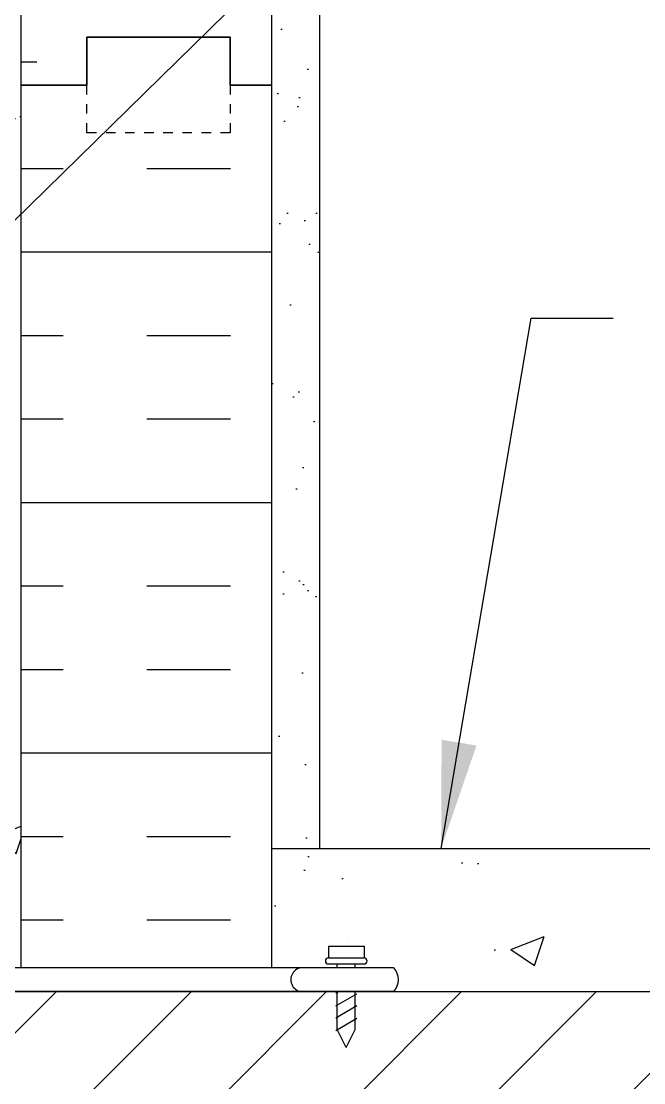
# Model space of a CAD drawing. Header units: inches. Extents: x 99.6 to 147.8, y 81.8 to 160.
# Drawn here: x 130.27 to 136.79, y 139.58 to 150.7 of the extents above; entities that cross this region are included whole.
import ezdxf

# ---------------------------------------------------------------- set-up
doc = ezdxf.new("R2010")
doc.units = ezdxf.units.IN
doc.header["$LTSCALE"] = 0.5
doc.header["$MEASUREMENT"] = 0
doc.linetypes.add('DASHED2', pattern=[0.375, 0.25, -0.125])
for name, color, linetype in [('HATCH', 12, 'Continuous'), ('line25', 2, 'Continuous'), ('LINE50', 5, 'Continuous'), ('LINE9', 9, 'Continuous'), ('TEXT', 4, 'Continuous')]:
    doc.layers.add(name, color=color, linetype=linetype)
doc.styles.add('DIM', font='romans.shx', dxfattribs={"width": 0.7})
doc.dimstyles.new('ext_12', dxfattribs={"dimscale": 12, "dimtxt": 0.09375, "dimasz": 0.09375, "dimexe": 0.09375, "dimexo": 0.0625, "dimgap": 0.0625, "dimtad": 1, "dimdec": 1, "dimzin": 3, "dimdsep": 46, "dimlunit": 4, "dimtxsty": 'DIM', "dimcen": 0.09, "dimdle": 0.09375, "dimclrt": 4, "dimadec": 0, "dimazin": 0, "dimtfac": 1, "dimtdec": 1, "dimtmove": 2, "dimatfit": 3, "dimfxl": 1, "dimfrac": 2, "dimtolj": 1, "dimtzin": 0, "dimarcsym": 0})

msp = doc.modelspace()

# ---------------------------------------------------------------- hatches: boundary and pattern name
at = {"layer": 'HATCH'}
h = msp.add_hatch(dxfattribs=at)
h.set_pattern_fill('AR-CONC', color=256, scale=0.5)
h.set_pattern_definition([(49.99999999999999, (0, 0), (3.586300913003767, -0.3137606749129755), [0.375, -4.125]), (355, (0, 0), (-0.693756668065, 3.760960668500059), [0.3, -3.3]), (100.45144446, (0.298858405, -0.02614672), (2.89254423363556, 3.447199954843147), [0.3187009599999999, -3.505710559999999]), (46.18420000000001, (0, 1), (5.336206653357862, -0.8275964039653827), [0.5625, -6.1875]), (96.63563549, (0.444683725, 0.931033465), (4.673309728371142, 4.870593003872752), [0.47805171, -5.258568799999999]), (351.1841639899999, (0, 1), (4.673309725273866, 4.870593001349951), [0.45, -4.950000005]), (21, (0.5, 0.75), (2.984535260592308, -2.013094453326694), [0.375, -4.125]), (326.0000000000001, (0.5, 0.75), (1.216576659607909, 3.625750225234265), [0.3, -3.3]), (71.45144474, (0.74871127, 0.58224213), (4.201111883649856, 1.612655764031769), [0.31870095, -3.50571056]), (37.50000000000001, (0, 0), (0.06079927658645334, 1.664469269156557), [0, -3.26, 0, -3.35, 0, -3.3125]), (7.499999999999999, (0, 0), (1.315347687210743, 1.972058559411801), [0, -1.91, 0, -3.185, 0, -1.2625]), (327.5, (-1.115, 0), (2.669112180862045, -0.1127743586718988), [0, -1.25, 0, -3.9, 0, -5.175]), (317.5, (-1.615, 0), (2.915930846711931, 0.5005249116615886), [0, -1.625, 0, -2.59, 0, -3.675])])
h.paths.add_polyline_path([(128.5873463639797, 116.2709838211396, -0.1200505597319268), (128.4274771824748, 116.5853348051239, 0.05315652255487232), (128.2616377282577, 117.1994164370389, 0.2232530870734149), (128.0613099448793, 117.3642702879745), (128.0416916129262, 117.3685816806744, 0.9554715931090824), (127.9034076289329, 116.7751117453924, -0.7355925422348585), (127.9161924993678, 116.3170651682524, -0.08275514747013567), (127.2675993409961, 116.2089760844726, -0.08275514747013625), (126.6190061826244, 116.3170651682523, -0.7355925422304767), (126.6317910530595, 116.7751117453915, 0.9554715931388396), (126.493507069066, 117.3685816806744), (126.4738887371129, 117.3642702879745, 0.22325308707334), (126.2735609537345, 117.199416437039, 0.05315652255487824), (126.1077214995174, 116.5853348051239, -0.1104338600637709), (125.9658636884573, 116.2927866492566), (125.9658636884573, 114.0344625640741), (126.2675993409961, 114.0344625640741), (127.2675993409961, 115.0344625640741), (127.2675993409961, 114.0344625640741), (127.2675993409961, 113.0344625640741), (128.2675993409961, 114.0344625640741), (128.5873463639797, 114.0344625640741)])
h.paths.add_polyline_path([(130.2675993409961, 116.1234810826439, 0.06439757034050284), (130.1575957208823, 116.1894406079075), (130.0675957208818, 116.1894406079006), (130.067595720879, 116.2311666678248, -0.2490694201798183), (129.957595720863, 116.4382898195942), (129.9575957208594, 116.5057898196043, -0.4142135623889474), (130.0200957208594, 116.5682898196077), (130.0675957208572, 116.5682898196077), (130.0675957208527, 116.6382898196077), (129.9625957208677, 116.6382898196077, 0.1004604156421311), (129.5688972508005, 116.5811270637602, -0.601435432095442), (129.4493937805755, 116.6860104061838, 2.182094824738437), (129.0393136267105, 116.4731009747347, -1), (128.8758850552817, 116.0645779006731, -0.1207853630680366), (128.5873463639797, 116.2709838211396), (128.5873463639797, 114.0344625640741), (130.2675993409961, 114.0344625640741)])
h.paths.add_polyline_path([(125.9658636884573, 116.2927866492566, -0.1304257507684267), (125.6593136267104, 116.0645779006731, -1), (125.4958850552817, 116.4731009747346, 2.182094824737329), (125.0858049014165, 116.6860104061838, -0.6014354320932958), (124.9663014311919, 116.5811270637601, 0.1004604156421795), (124.5726029611245, 116.6382898196077), (124.4676029611395, 116.6382898196077), (124.467602961135, 116.5682898196077), (124.5151029611328, 116.5682898196077, -0.4142135623889485), (124.5776029611328, 116.5057898196043), (124.5776029611292, 116.4382898195942, -0.2490694201798184), (124.4676029611132, 116.2311666678248), (124.4676029611104, 116.1894406079006), (124.3776029611099, 116.1894406079075, 0.06439757034050253), (124.2675993409961, 116.1234810826439), (124.2675993409961, 114.0344625640741), (125.9658636884573, 114.0344625640741)])
h.paths.add_polyline_path([(128.5873463639797, 126.9410121882552), (128.035740151987, 127.0622350833133, 0.05779469062704076), (127.2675993409956, 127.1513215734059, 0.05779469062697239), (126.4994585300052, 127.0622350833133), (125.9658636884573, 126.9449704295182), (125.9658636884573, 119.1239546986299), (126.4994585300052, 119.0066900448349, 0.05779469062704215), (127.2675993409966, 118.9176035547423, 0.05779469062697997), (128.0357401519871, 119.0066900448349), (128.5873463639797, 119.127912939893)])
h.paths.add_polyline_path([(130.2675993409961, 125.8158265715772, 0.0824145898443347), (130.1242623875268, 125.8949330481463, -0.3178372451770682), (129.9575957208635, 126.1306353085272), (129.9575957208598, 126.1981353085373, -0.4142135623888782), (130.0200957208598, 126.2606353085407), (130.0675957206453, 126.2606353085407), (130.0675957206498, 126.3306353085407), (129.9625957208683, 126.3306353085407, -0.1889729320650395), (129.8067266451796, 126.4254797969303, 0.1963228336437684), (129.3575957208193, 126.7717395170583), (128.5873463639797, 126.9410121882552), (128.5873463639797, 119.127912939893), (129.3575957208193, 119.2971856110899, 0.1963228336438591), (129.8067266451798, 119.6434453312181, -0.1889729320647787), (129.9625957208683, 119.7382898196075), (130.0675957206498, 119.7382898196075), (130.0675957206453, 119.8082898196075), (130.0200957208598, 119.8082898196075, -0.4142135623888824), (129.9575957208598, 119.8707898196109), (129.9575957208635, 119.938289819621, -0.3178372451770495), (130.1242623875268, 120.1739920800018, 0.0824145898443363), (130.2675993409961, 120.253098556571)])
h.paths.add_polyline_path([(125.9658636884573, 126.9449704295182), (125.1776029611729, 126.7717395170583, 0.1963228336438241), (124.7284720368125, 126.4254797969301, -0.1889729320648448), (124.5726029611239, 126.3306353085407), (124.4676029613424, 126.3306353085407), (124.4676029613469, 126.2606353085407), (124.5151029611324, 126.2606353085407, -0.4142135623888782), (124.5776029611324, 126.1981353085373), (124.5776029611287, 126.1306353085272, -0.3178372451770417), (124.4109362944654, 125.8949330481464, 0.0824145898443491), (124.2675993409961, 125.8158265715772), (124.2675993409961, 120.253098556571, 0.08241458984434716), (124.4109362944654, 120.1739920800019, -0.3178372451770614), (124.5776029611287, 119.938289819621), (124.5776029611324, 119.8707898196109, -0.4142135623888824), (124.5151029611324, 119.8082898196075), (124.4676029613469, 119.8082898196075), (124.4676029613424, 119.7382898196075), (124.5726029611239, 119.7382898196075, -0.1889729320648537), (124.7284720368125, 119.6434453312181, 0.1963228336438146), (125.1776029611728, 119.2971856110899), (125.9658636884573, 119.1239546986299)])
h.paths.add_polyline_path([(130.2675993409961, 132.0344625640741), (130.9550993409961, 132.0344625640741), (130.9550993409961, 132.2844625640741), (126.7592030569648, 132.2844625640741, 0.5220267653706393), (126.2927361273548, 132.2855333875533, 0.4305819732064302), (125.9658636884573, 132.3338502094836), (125.9658636884573, 129.7761384788915, -0.1104338600637432), (126.1077214995174, 129.4835903230243, 0.05315652255487897), (126.2735609537345, 128.8695086911093, 1.55313178692268), (126.6317910530593, 129.2938133827558, -0.7355925422348554), (126.6190061826244, 129.7518599598958, -0.08275514747013578), (127.2675993409961, 129.8599490436756, -0.08275514747013614), (127.9161924993678, 129.7518599598958, -0.7355925422305359), (127.9034076289327, 129.2938133827566, 1.553131786916641), (128.2616377282576, 128.869508691109, 0.05315652255488636), (128.4274771824748, 129.4835903230242, -0.2443795113559357), (128.8758850552818, 130.0043472274751, -1), (129.0393136267105, 129.5958241534135, 2.182094824737291), (129.4493937805757, 129.3829147219644, -0.6014354320654419), (129.5688972507936, 129.4877980643904, 0.1004604156439712), (129.9625957208677, 129.4306353085405), (130.0675957208527, 129.4306353085405), (130.0675957208572, 129.5006353085405), (130.0200957208594, 129.5006353085405, -0.4142135623889448), (129.9575957208594, 129.5631353085438), (129.957595720863, 129.630635308554, -0.2490694201798248), (130.067595720879, 129.8377584603234), (130.0675957208818, 129.8794845202476), (130.1575957208823, 129.8794845202407, 0.06439757034050228), (130.2675993409961, 129.9454440455043)])
h.paths.add_polyline_path([(128.1735706460735, 129.0002289390313, -1), (127.7985706460735, 129.0002289390313, -1)], flags=16)
h.paths.add_polyline_path([(125.9658636884573, 132.3338502094836, 0.07350840414475403), (125.920159449523, 132.2855333875533, 0.5205670500000404), (125.5579321696018, 132.2855333875533, 0.307487983764378), (125.3456045827492, 132.3662566395007), (125.357599340996, 129.8000856904443, -0.5306115284630414), (125.6593136267104, 130.0043472274752, -0.1304257507684318), (125.9658636884573, 129.7761384788915)])
h.paths.add_polyline_path([(125.3456045827492, 132.3662566395007, 0.1836780650358412), (125.2267528481342, 132.2855333875532, 0.5205670500002715), (124.8334776097592, 132.2855333875534, 0.520567049999574), (124.657538551115, 132.2855333875533, 0.5205670499997012), (124.4195033402858, 132.2855333875531, 0.4637689278399708), (124.2675993409961, 132.3188328779091), (124.2675993409961, 132.0344625640741), (124.2675993409961, 129.9454440455043, 0.06439757034050267), (124.3776029611099, 129.8794845202407), (124.4676029611104, 129.8794845202476), (124.4676029611132, 129.8377584603234, -0.2490694201798248), (124.5776029611292, 129.630635308554), (124.5776029611328, 129.5631353085438, -0.4142135623889459), (124.5151029611328, 129.5006353085405), (124.467602961135, 129.5006353085405), (124.4676029611395, 129.4306353085405), (124.5726029611245, 129.4306353085405, 0.1004604156420949), (124.9663014311916, 129.4877980643879, -0.6014354320959647), (125.0858049014167, 129.3829147219644, 0.4470791344851016), (125.3456045827492, 129.0098953261192)])
h.paths.add_polyline_path([(125.4958850552817, 129.5958241534135, -0.3041122394273227), (125.3576089539091, 129.7980290939071), (125.3456045827492, 132.3662566395007), (125.3456045827492, 129.0098953261192, 0.8782359070386474)])
h.paths.add_polyline_path([(127.2675993409961, 143.7415175000496, 0.1098692816785916), (126.313876398215, 143.5293871014316), (125.9658636884573, 143.3665171552629), (125.9658636884573, 140.7844625640741), (127.2675993409961, 140.7844625640741)])
h.paths.add_polyline_path([(125.9658636884573, 143.3665171552625), (125.0556609050401, 142.940542257849, 0.291096659542649), (124.7675993409838, 142.4876823464317), (124.7675993409817, 141.3468125640738), (124.887599340981, 141.1468125640741), (124.887599340981, 141.0344625640739), (124.2675993409961, 141.0344625640741), (124.2675993409961, 140.6594625640677), (124.5070469814964, 140.6594625640677, -0.1808146983859935), (124.8334572426247, 140.7844625640741), (125.9658636884573, 140.7844625640741)])
h.paths.add_polyline_path([(127.2675993409961, 160.0139066547071), (126.2881552503631, 159.0344625640741), (124.2675993409961, 159.0344625640741), (124.2675993409961, 156.253098556571, 0.08241458984434476), (124.4109362944654, 156.1739920800019, -0.3178372451770637), (124.5776029611287, 155.938289819621), (124.5776029611324, 155.8707898196109, -0.4142135623888782), (124.5151029611324, 155.8082898196075), (124.4676029613469, 155.8082898196075), (124.4676029613424, 155.7382898196075), (124.572602961124, 155.7382898196075, -0.188972932065007), (124.7284720368126, 155.6434453312178, 0.196322833643776), (125.177602961173, 155.2971856110899), (126.4994585300058, 155.0066900448347, 0.05779469062696622), (127.2675993409961, 154.9176035547423)])
h.paths.add_polyline_path([(130.2675993409961, 159.0344625640741), (128.2881552503631, 159.0344625640741), (127.2881552503631, 158.0344625640741), (127.2881552503631, 160.0344625640741), (127.2675993409961, 160.0139066547071), (127.2675993409961, 154.9176035547423, 0.05779469062696121), (128.0357401519864, 155.0066900448347), (129.357595720819, 155.2971856110898, 0.1963228336437491), (129.8067266451794, 155.6434453312177, -0.1889729320652489), (129.9625957208682, 155.7382898196075), (130.0675957206498, 155.7382898196075), (130.0675957206453, 155.8082898196075), (130.0200957208598, 155.8082898196075, -0.4142135623888782), (129.9575957208598, 155.8707898196109), (129.9575957208635, 155.938289819621, -0.3178372451770324), (130.1242623875268, 156.1739920800018, 0.08241458984436142), (130.2675993409961, 156.253098556571)])
h = msp.add_hatch(dxfattribs=at)
h.set_pattern_fill('AR-SAND', color=256, scale=0.5, style=0)
h.set_pattern_definition([(37.50000000000001, (26.0894592179599, -14.36665730540875), (-0.03149667905480408, 0.9634118845065793), [0, -0.76, 0, -0.85, 0, -0.8125]), (7.499999999999999, (26.0894592179599, -14.36665730540875), (0.8848883526338636, 1.41107303261487), [0, -0.41, 0, -0.685, 0, -0.2625]), (327.5, (25.47445921795989, -14.36665730540875), (1.557070930875748, 0.002829526768482249), [0, -0.25, 0, -0.9, 0, -1.175]), (317.5, (25.47445921795989, -14.36665730540875), (1.503063302286147, 0.4388377824671246), [0, -0.125, 0, -0.59, 0, -0.675])])
h.paths.add_polyline_path([(133.3925993409961, 159.0344625640741), (132.8925993409961, 159.0344625640741), (132.8925993409961, 141.0344625640741), (133.3925993409961, 141.0344625640741)])
h = msp.add_hatch(dxfattribs=at)
h.set_pattern_fill('AR-CONC', color=256, scale=0.5, style=0)
h.set_pattern_definition([(49.99999999999999, (122.8300993409961, 132.5344625640741), (3.586300913003767, -0.3137606749129755), [0.375, -4.125]), (355, (122.8300993409961, 132.5344625640741), (-0.693756668065, 3.760960668500059), [0.3, -3.3]), (100.4514, (123.1289577409961, 132.5083158640741), (2.892546908570108, 3.447197710304768), [0.3187009499999999, -3.505710559999999]), (46.18420000000001, (122.8300993409961, 133.5344625640741), (5.336205243128222, -0.8275950716450904), [0.5625, -6.1875]), (96.6356, (123.2747830659961, 133.4654960290741), (4.673313527743517, 4.870589354502209), [0.4780514399999998, -5.258564999999997]), (351.1842, (122.8300993409961, 133.5344625640741), (4.673309725668136, 4.870593004626623), [0.45, -4.95]), (21, (123.3300993409961, 133.2844625640741), (2.984535260592308, -2.013094453326694), [0.375, -4.125]), (326.0000000000001, (123.3300993409961, 133.2844625640741), (1.216576659607909, 3.625750225234265), [0.3, -3.3]), (71.4514, (123.5788105059961, 133.1167045340741), (4.20111314290745, 1.612652483549762), [0.31870095, -3.50571056]), (37.50000000000001, (122.8300993409961, 132.5344625640741), (0.06079927658645334, 1.664469269156557), [0, -3.26, 0, -3.35, 0, -3.3125]), (7.499999999999999, (122.8300993409961, 132.5344625640741), (1.315347687210743, 1.972058559411801), [0, -1.91, 0, -3.185, 0, -1.2625]), (327.5, (121.7150993409961, 132.5344625640741), (2.669112180862045, -0.112774358671899), [0, -1.25, 0, -3.9, 0, -5.175]), (317.5, (121.2150993409961, 132.5344625640741), (2.915930846711931, 0.5005249116615882), [0, -1.625, 0, -2.59, 0, -3.675])])
edge = h.paths.add_edge_path()
edge.add_arc((127.3456045827492, 138.5361557193137), 1.999999999999987, 180.0000000000008, 236.59361363401518, ccw=False)
edge.add_line((125.3456045827492, 138.5361557193136), (125.3456045827492, 144.7513752909622))
edge.add_arc((125.3825993409959, 144.4486272309152), 0.304999999999935, 96.96680557248314, 193.3204943319313)
edge.add_arc((124.9982262143278, 144.3576200911109), 0.0900000000000502, -110.77627332484792, 13.32049433193282, ccw=False)
edge.add_arc((124.6286359052728, 143.3322063881013), 0.9999999999999771, 70.2652910366383, 93.21213356222087)
edge.add_line((124.5726029611225, 144.3306353085407), (124.4676029613424, 144.3306353085407))
edge.add_line((124.4676029613424, 144.3306353085407), (124.4676029613469, 144.2606353085407))
edge.add_line((124.4676029613469, 144.2606353085407), (124.5151029611324, 144.2606353085407))
edge.add_arc((124.5151029611324, 144.1981353085407), 0.0625, -2.605474946903996e-09, 90, ccw=False)
edge.add_line((124.5776029611324, 144.1981353085378), (124.5776029611287, 144.1306353085216))
edge.add_arc((124.3276029611288, 144.1306353085406), 0.2499999999999716, 289.47122063529764, 359.99999999564227, ccw=False)
edge.add_arc((124.5776029611387, 143.4235285273576), 0.4999999999999969, 109.4712206352928, 128.3166631995619)
edge.add_line((124.2675993409961, 143.8158265715772), (124.2675993409961, 132.0344625640741))
edge.add_line((124.2675993409961, 132.0344625640741), (126.2444569999342, 132.0344625640741))
edge.add_line((126.2444569999342, 132.0344625640741), (126.2444569999342, 136.8665827197534))
edge = h.paths.add_edge_path()
edge.add_line((130.9550993409961, 132.5344625640741), (128.7675993409961, 132.5344625640741))
edge.add_line((128.7675993409961, 132.5344625640741), (128.7675993409961, 132.2844625640741))
edge.add_line((128.7675993409961, 132.2844625640741), (126.7675993409961, 132.2844625640741))
edge.add_line((126.7675993409961, 132.2844625640741), (126.7675993409961, 132.5344625640741))
edge.add_line((126.7675993409961, 132.5344625640741), (126.7675993409961, 136.6214991076712))
edge.add_arc((127.3456045827491, 138.5361557193135), 1.999999999999799, 236.59361363401462, 253.2017461859594, ccw=False)
edge.add_line((126.2444569999342, 136.8665827197534), (126.2444569999342, 132.0344625640741))
edge.add_line((126.2444569999342, 132.0344625640741), (130.2675993409961, 132.0344625640741))
edge.add_line((130.2675993409961, 132.0344625640741), (130.9550993409961, 132.0344625640741))
edge.add_line((130.9550993409961, 132.0344625640741), (130.9550993409961, 132.5344625640741))
edge = h.paths.add_edge_path(flags=17)
edge.add_line((130.2675993409961, 136.5361557193136), (127.3456045827492, 136.5361557193136))
edge.add_arc((127.3456045827492, 138.5361557193137), 2.000000000000085, 253.2017461859576, 269.99999999999835, ccw=False)
edge.add_line((126.7675993409961, 136.6214991076712), (126.7675993409961, 134.0344625640741))
edge.add_line((126.7675993409961, 134.0344625640741), (130.2675993409961, 134.0344625640741))
edge.add_line((130.2675993409961, 134.0344625640741), (130.2675993409961, 136.5361557193136))
edge = h.paths.add_edge_path()
edge.add_line((130.2675993409963, 139.0344625640741), (126.7675993409961, 139.0344625640741))
edge.add_line((126.7675993409961, 139.0344625640741), (126.7675993409961, 136.6214991076712))
edge.add_arc((127.3456045827493, 138.5361557193143), 2.000000000000627, 253.2017461859596, 270.0000000000024)
edge.add_line((127.3456045827494, 136.5361557193136), (130.2675993409961, 136.5361557193136))
edge.add_line((130.2675993409961, 136.5361557193136), (130.2675993409963, 139.0344625640741))
edge = h.paths.add_edge_path()
edge.add_arc((129.9575957208535, 143.4235285273577), 0.4999999999999331, 51.68333680042617, 70.52877936469932)
edge.add_arc((130.2075957208635, 144.1306353085407), 0.2499999999999969, 180.0000000030875, 250.52877936469838, ccw=False)
edge.add_line((129.9575957208635, 144.1306353085272), (129.9575957208598, 144.1981353085378))
edge.add_arc((130.0200957208598, 144.1981353085407), 0.0625, 90, 180.0000000026055, ccw=False)
edge.add_line((130.0200957208598, 144.2606353085407), (130.0675957206453, 144.2606353085407))
edge.add_line((130.0675957206453, 144.2606353085407), (130.0675957206498, 144.3306353085407))
edge.add_line((130.0675957206498, 144.3306353085407), (129.9625957208697, 144.3306353085407))
edge.add_arc((129.9065627767194, 143.3322063881015), 0.9999999999998053, 86.7878664377802, 109.7347089633393)
edge.add_arc((129.5369724676648, 144.3576200911109), 0.08999999999995248, 166.6795056680879, 290.7762733249392, ccw=False)
edge.add_arc((129.1525993409966, 144.4486272309151), 0.3050000000000476, 346.6795056680789, 608.1962520105686)
edge.add_arc((128.9575993409963, 143.961184926637), 0.2200000000000084, -111.80374798940909, 68.19625201059091, ccw=False)
edge.add_arc((129.1525993409965, 144.4486272309151), 0.7450000000000438, 193.2652214838749, 248.19625201059472, ccw=False)
edge.add_arc((125.4646358405446, 143.8069668116162), 3.000000000000118, 9.027267407201345, 21.19838997703479)
edge.add_arc((127.9860706460737, 144.7610416780501), 0.305000000000348, 25.37817317847364, 75.71849365823181)
edge.add_line((128.0613099448784, 145.0566157769079), (128.0416916129267, 145.0609271696074))
edge.add_arc((127.9860706460779, 144.7610416780492), 0.3050000000005466, 79.49252365669008, 254.2746540488496)
edge.add_arc((127.8383613203623, 144.2364399671318), 0.2400000000001565, -71.07703609365842, 74.27465404951141, ccw=False)
edge.add_arc((127.2675993409961, 145.901321573406), 2.000000000000201, 270.0000000000008, 288.9229639063191, ccw=False)
edge.add_arc((127.2675993409963, 145.9013215734054), 1.999999999999631, 251.0770360936507, 269.9999999999955, ccw=False)
edge.add_arc((126.6968373616292, 144.2364399671321), 0.2400000000001518, 105.7253459503782, 251.07703609365302, ccw=False)
edge.add_arc((126.5491280359194, 144.761041678051), 0.3050000000005038, 285.7253459501208, 460.5074763390215)
edge.add_line((126.493507069093, 145.0609271696134), (126.4738887371135, 145.0566157769078))
edge.add_arc((126.5491280359188, 144.76104167805), 0.3050000000005131, 104.281506341873, 154.6218268215174)
edge.add_arc((129.070562841447, 143.8069668116109), 3.000000000001249, 158.8016100228659, 160.3962132823454)
edge.add_line((126.2444569999342, 144.8135083023479), (126.2444569999342, 136.8665827197534))
edge.add_arc((127.3456045827492, 138.5361557193134), 1.999999999999797, 236.5936136340117, 253.2017461859568)
edge.add_line((126.7675993409961, 136.6214991076712), (126.7675993409961, 140.5344625640741))
edge.add_line((126.7675993409961, 140.5344625640741), (130.2675993409961, 140.5344625640741))
edge.add_line((130.2675993409961, 140.5344625640741), (130.2675993409961, 143.8158265715772))
edge = h.paths.add_edge_path()
edge.add_line((127.2675993409961, 150.0344625640741), (124.2675993409961, 150.0344625640741))
edge.add_line((124.2675993409961, 150.0344625640741), (124.2675993409961, 147.9454440455043))
edge.add_arc((124.5776029611391, 148.3377420897234), 0.4999999999998946, 231.6833368003687, 246.4218215181342)
edge.add_line((124.3776029611098, 147.8794845202407), (124.4676029611104, 147.8794845202476))
edge.add_line((124.4676029611104, 147.8794845202476), (124.4676029611132, 147.8377584603234))
edge.add_arc((124.3276029611292, 147.6306353085405), 0.2499999999999915, 3.087507138843648e-09, 55.94420226187282, ccw=False)
edge.add_line((124.5776029611292, 147.630635308554), (124.5776029611328, 147.5631353085433))
edge.add_arc((124.5151029611328, 147.5631353085405), 0.0625, -90, 2.605474946903996e-09, ccw=False)
edge.add_line((124.5151029611328, 147.5006353085405), (124.467602961135, 147.5006353085405))
edge.add_line((124.467602961135, 147.5006353085405), (124.4676029611395, 147.4306353085405))
edge.add_line((124.4676029611395, 147.4306353085405), (124.572602961125, 147.4306353085405))
edge.add_arc((124.6286359052729, 148.4290642289802), 1.000000000000124, 266.7878664379198, 289.7347089633275)
edge.add_arc((124.9982262143276, 147.4036505259704), 0.09000000000000288, -13.32049433188189, 110.7762733250238, ccw=False)
edge.add_arc((125.3825993409958, 147.3126433861663), 0.3050000000000614, 166.6795056680795, 428.1962520105711)
edge.add_arc((125.5775993409962, 147.8000856904443), 0.2200000000000084, 68.19625201059091, 248.1962520105909, ccw=False)
edge.add_arc((125.382599340996, 147.3126433861662), 0.7450000000000385, 13.26522148387511, 68.19625201059569, ccw=False)
edge.add_arc((129.0705628414477, 147.9543038054641), 2.999999999999841, 189.0272674071819, 201.1983899770153)
edge.add_arc((126.5491280359186, 147.0002289390314), 0.3050000000005353, 205.3781731785042, 255.7184936582656)
edge.add_line((126.473888737114, 146.7046548401734), (126.4935070690657, 146.7003434474739))
edge.add_arc((126.5491280359144, 147.0002289390322), 0.3050000000005233, 259.4925236567137, 434.2746540488675)
edge.add_arc((126.69683736163, 147.5248306499495), 0.24000000000016, 108.9229639063137, 254.2746540494834, ccw=False)
edge.add_arc((127.2675993409962, 145.8599490436759), 1.999999999999603, 90.00000000000199, 108.92296390631941, ccw=False)
edge.add_line((127.2675993409961, 147.8599490436755), (127.2675993409961, 150.0344625640741))
edge = h.paths.add_edge_path()
edge.add_line((130.2675993409961, 150.0344625640741), (127.2675993409961, 150.0344625640741))
edge.add_line((127.2675993409961, 150.0344625640741), (127.2675993409961, 147.8599490436755))
edge.add_arc((127.2675993409962, 145.8599490436753), 2.000000000000227, 71.0770360936587, 90.00000000000409, ccw=False)
edge.add_arc((127.8383613203632, 147.5248306499493), 0.2400000000001703, -74.27465404966279, 71.07703609364017, ccw=False)
edge.add_arc((127.986070646073, 147.0002289390303), 0.3050000000005347, 105.7253459501413, 280.5074763390425)
edge.add_line((128.0416916128994, 146.7003434474679), (128.0613099448789, 146.7046548401735))
edge.add_arc((127.9860706460736, 147.0002289390313), 0.3050000000005131, 284.281506341873, 334.6218268215174)
edge.add_arc((125.4646358405454, 147.9543038054669), 3.000000000000007, 338.80161002293, 350.9727325928566)
edge.add_arc((129.1525993409964, 147.3126433861663), 0.7450000000000004, 111.80374798940409, 166.7347785157535, ccw=False)
edge.add_arc((128.9575993409963, 147.8000856904443), 0.2200000000000084, -68.19625201059091, 111.80374798940909, ccw=False)
edge.add_arc((129.1525993409964, 147.3126433861662), 0.3050000000000586, 111.8037479893858, 373.3204943319211)
edge.add_arc((129.5369724676646, 147.4036505259705), 0.0899999999999665, 69.22372667522183, 193.3204943319826, ccw=False)
edge.add_arc((129.9065627767194, 148.4290642289799), 0.9999999999998873, 250.2652910366382, 273.2121335621054)
edge.add_line((129.9625957208677, 147.4306353085405), (130.0675957208527, 147.4306353085405))
edge.add_line((130.0675957208527, 147.4306353085405), (130.0675957208572, 147.5006353085405))
edge.add_line((130.0675957208572, 147.5006353085405), (130.0200957208594, 147.5006353085405))
edge.add_arc((130.0200957208594, 147.5631353085405), 0.0625, 179.9999999973945, 270, ccw=False)
edge.add_line((129.9575957208594, 147.5631353085433), (129.957595720863, 147.6306353085595))
edge.add_arc((130.207595720863, 147.6306353085405), 0.25, 124.05579773813, 179.9999999956358, ccw=False)
edge.add_line((130.067595720879, 147.8377584603234), (130.0675957208818, 147.8794845202476))
edge.add_line((130.0675957208818, 147.8794845202476), (130.1575957208824, 147.8794845202407))
edge.add_arc((129.9575957208529, 148.3377420897234), 0.4999999999999737, 293.5781784818867, 308.3166631996532)
edge.add_line((130.2675993409961, 147.9454440455043), (130.2675993409961, 150.0344625640741))
h = msp.add_hatch(dxfattribs=at)
h.set_pattern_fill('INSUL', color=256, scale=7, style=0)
h.set_pattern_definition([(0, (122.8300993409961, 132.5344625640741), (0, 2.625), []), (0, (122.8300993409961, 133.4094625640741), (0, 2.625), [0.875, -0.875]), (0, (122.8300993409961, 134.2844625640741), (0, 2.625), [0.875, -0.875])])
h.paths.add_polyline_path([(130.2675993409961, 140.7844625640741), (132.8925993409961, 140.7844625640741), (132.8925993409961, 150.0344625640741), (132.4550993409961, 150.0344625640741), (132.4550993409961, 149.5344625640741), (130.9550993409961, 149.5344625640741), (130.9550993409961, 150.0344625640741), (130.2675993409961, 150.0344625640741)])
h = msp.add_hatch(dxfattribs=at)
h.set_pattern_fill('AR-CONC', color=256, scale=0.5, style=0)
h.set_pattern_definition([(50, (0, 0), (3.586300913003767, -0.3137606749129755), [0.375, -4.125]), (355, (0, 0), (-0.693756668065, 3.760960668500059), [0.3, -3.3]), (100.4514, (0.2988584, -0.0261467), (2.892546908570108, 3.447197710304768), [0.31870095, -3.50571056]), (46.18420000000001, (0, 1), (5.336205243128222, -0.8275950716450904), [0.5625, -6.1875]), (96.6356, (0.444683725, 0.931033465), (4.673313527743517, 4.870589354502209), [0.47805144, -5.258565]), (351.1842, (0, 1), (4.673309725668136, 4.870593004626623), [0.45, -4.95]), (21, (0.5, 0.75), (2.984535260592308, -2.013094453326694), [0.375, -4.125]), (326.0000000000001, (0.5, 0.75), (1.216576659607909, 3.625750225234265), [0.3, -3.3]), (71.4514, (0.748711165, 0.58224197), (4.20111314290745, 1.612652483549762), [0.31870095, -3.50571056]), (37.50000000000001, (0, 0), (0.06079927658645334, 1.664469269156557), [0, -3.26, 0, -3.35, 0, -3.3125]), (7.499999999999999, (0, 0), (1.315347687210743, 1.972058559411801), [0, -1.91, 0, -3.185, 0, -1.2625]), (327.5, (-1.115, 0), (2.669112180862045, -0.112774358671899), [0, -1.25, 0, -3.9, 0, -5.175]), (317.5, (-1.615, 0), (2.915930846711931, 0.5005249116615882), [0, -1.625, 0, -2.59, 0, -3.675])])
h.paths.add_polyline_path([(132.8925993409961, 142.0344625640741), (132.8925993409961, 140.5344625640741), (144.1189273632193, 140.5344625640741), (144.1189273632193, 142.0344625640741)])
h = msp.add_hatch(dxfattribs=at)
h.set_pattern_fill('ANSI31', color=256, scale=8, style=0)
h.set_pattern_definition([(45, (0, 0), (-0.7071067811865475, 0.7071067811865476), [])])
h.paths.add_polyline_path([(144.1189273632194, 139.0344625640741), (144.1189273632194, 140.5344625640741), (126.7675993409961, 140.5344625640741), (126.7675993409961, 139.0344625640741)])

# ---------------------------------------------------------------- linework, layer by layer
msp.add_line((130.42918105248, 150.2749485013628), (130.2675993409961, 150.2749485013628), dxfattribs=at)
at = {"layer": 'line25'}
for p, q in [((130.2675993409961, 150.0344625640741), (130.2675993409961, 159.0344625640741)), ((130.2675993409961, 140.7844625640741), (130.2675993409961, 150.0344625640741)), ((126.7675993409961, 140.5344625640741), (144.1189273632193, 140.5344625640741)), ((126.7675993409961, 140.5344625640741), (144.1189273632193, 140.5344625640741))]:
    msp.add_line(p, q, dxfattribs=at)
at = {"layer": 'LINE50'}
for p, q in [((132.8925993409961, 150.0344625640741), (132.8925993409961, 159.0344625640741)), ((132.8925993409961, 140.7844625640741), (132.8925993409961, 150.0344625640741)), ((133.6976417873322, 141.034462564074), (133.6976417873322, 141.034462564074))]:
    msp.add_line(p, q, dxfattribs=at)
for points in [[(132.8925993409961, 150.0344625640741), (132.4550993409961, 150.0344625640741), (132.4550993409961, 150.5344625640741), (130.9550993409961, 150.5344625640741), (130.9550993409961, 150.0344625640741), (130.2675993409961, 150.0344625640741)], [(130.2675993409961, 150.0344625640741), (130.9550993409961, 150.0344625640741), (130.9550993409961, 150.5344625640741), (132.4550993409961, 150.5344625640741), (132.4550993409961, 150.0344625640741), (132.8925993409961, 150.0344625640741)]]:
    msp.add_lwpolyline(points, dxfattribs=at)
at = {"layer": 'LINE9'}
for p, q in [((133.3925993409961, 142.0344625640741), (133.3925993409961, 159.0344625640741)), ((132.8925993409961, 142.0344625640741), (144.1189273632193, 142.0344625640741)), ((133.4830558811161, 141.0120025685832), (133.4830558811161, 140.8870025685832)), ((133.4830558811161, 141.0120025685832), (133.8580558811164, 141.0120025685832)), ((133.8580558811164, 141.0120025685832), (133.8580558811161, 140.8870025685832)), ((133.4830558811164, 140.8870025685832), (133.8580558811161, 140.8870025685832)), ((133.4830558811161, 140.8245025685832), (133.8580558811161, 140.8245025685832)), ((133.4830558811164, 140.8245025685832), (133.8580558811161, 140.8245025685832)), ((133.5768058811164, 140.7844625640741), (133.5768058811164, 140.8245025685832)), ((133.7643058811161, 140.7844625640741), (133.7643058811164, 140.8245025685832)), ((134.1671198489819, 140.7844625640741), (124.8334572426283, 140.7844625640741)), ((134.1689153102285, 140.5344625640741), (124.8346236425373, 140.5344625640741)), ((133.5628025533815, 140.5195673646524), (133.5886017955688, 140.5344625640741)), ((133.5628025533815, 140.3863393894452), (133.7812390838131, 140.5124537790906)), ((133.5768058811164, 140.1366765484181), (133.5768058811164, 140.5344625640741)), ((133.7643058811164, 140.1366765484181), (133.7643058811164, 140.5344625640741)), ((133.5628025533815, 140.2613393894453), (133.7812390838131, 140.3874537790907)), ((133.5628025533815, 140.128591723381), (133.7812390838131, 140.2547061130264)), ((133.6705558811164, 139.9491765484181), (133.5768058811164, 140.1366765484181)), ((133.6705558811164, 139.9491765484181), (133.7643058811164, 140.1366765484181))]:
    msp.add_line(p, q, dxfattribs=at)
at = {"layer": 'LINE9', "linetype": 'DASHED2', "ltscale": 0.15}
msp.add_lwpolyline([(132.4550993409961, 150.0344625640741), (132.4550993409961, 150.0344625640741), (132.4550993409961, 149.5344625640741), (130.9550993409961, 149.5344625640741), (130.9550993409961, 150.0344625640741), (130.9550993409961, 150.0344625640741)], dxfattribs=at)
at = {"layer": 'LINE9'}
for centre, radius, start, end in [((133.4830558811164, 140.8557525685832), 0.03125, 90, 270), ((133.8580558811161, 140.8557525685832), 0.03125, 270, 90), ((133.2149715723895, 140.6594625640741), 0.1250069752282904, 89.39472638956298, 270.6052736104371), ((134.0303117289618, 140.6584735820011), 0.1859830242447484, 318.180452914461, 42.64251175023247)]:
    msp.add_arc(centre, radius, start, end, dxfattribs=at)

# ---------------------------------------------------------------- leaders
at = {"layer": 'TEXT'}
for points in [[(128.1199006111023, 146.5773325718274), (135.2414587177204, 153.5654985289972), (140.7500794091251, 153.5654985289972)], [(134.6633852662796, 142.0344625640741), (135.6053966925077, 147.5925349640484), (136.4638159024966, 147.5925349640484)]]:
    msp.add_leader(points, dimstyle='ext_12', dxfattribs=at)

doc.saveas('drawing.dxf')
